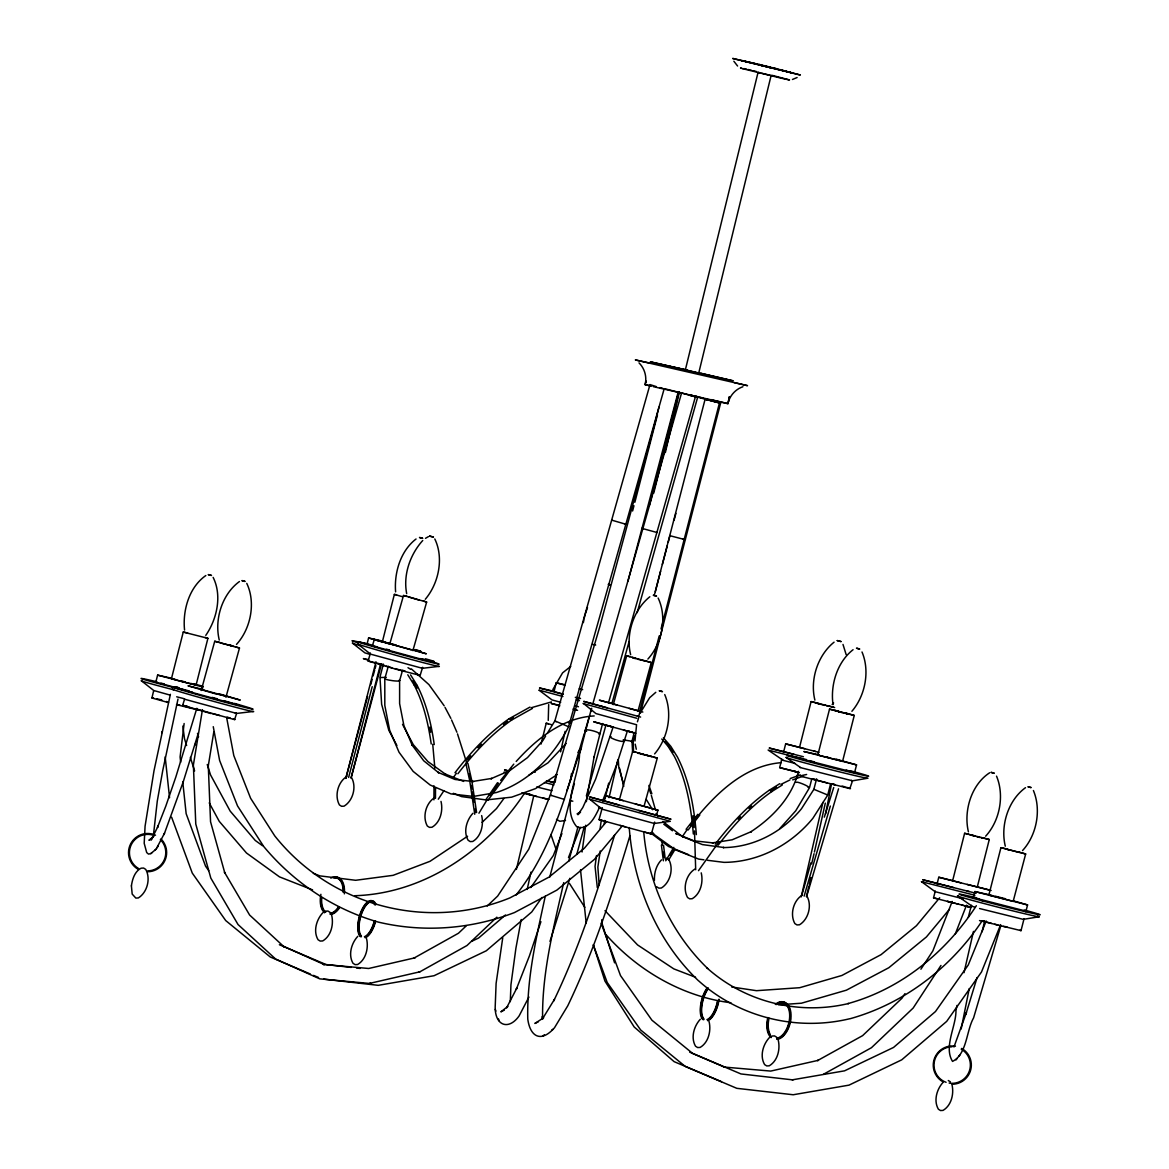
<?xml version="1.0" encoding="UTF-8"?>
<svg xmlns="http://www.w3.org/2000/svg" width="1169" height="1169" viewBox="0 0 1169 1169"><rect width="100%" height="100%" fill="white"/><g stroke="black" fill="none" stroke-linecap="round" stroke-linejoin="round"><path stroke-width="1.5" d="M433.933 799.859L433.991 785.831M435.467 798.266L435.511 787.848M695.687 869.736L694.503 830.925M542.591 1018.696C541.948 972.564 553.697 927.338 563.721 882.61M654.435 880.403C654.099 873.024 656.218 865.192 661.508 859.858M634.986 741.014L636.506 725.569M510.298 1001.643L510.955 984.693L515.909 948.234L521.213 919.521M153.504 834.622L157.274 801.174L162.827 770.123L177.995 699.062M645.551 382.336C646.589 375.293 644.09 367.884 639.019 362.887M586.312 801.686L594.13 756.621L593.94 757.454L602.576 723.553M184.132 723.523L180.099 756.942L180.669 762.261M548.685 704.571L548.246 720.367M582.06 851.996L585.698 825.241M596.497 855.576L595.05 866.361L597.315 887.636M600.121 828.631L601.334 819.644M600.223 850.974L597.856 867.135L599.2 885.269M604.183 824.043L604.709 820.463M213.839 731.648L208.287 765.87L210.552 821.763L224.813 872.965L224.419 872.162L249.611 915.035L284.067 946.832L283.117 946.13L324.427 964.659L323.243 964.41L368.673 968.487L415.083 957.791L414.089 958.025L458.467 933.242L466.314 925.804M472.261 796.323L450.913 793.883L430.177 785.027L413.139 771.379L399.009 752.193L389.628 730.128L384.806 705.36L384.806 678.736L388.313 666.198M384.806 678.736A7.35 0.964 8 0 0 389.204 680.139L393.018 680.738A7.657 1.008 8 0 0 399.024 680.972L399.608 680.533A7.35 0.964 8 0 0 399.14 680.212M555.143 782.251L556.488 774.039M570.311 780.98L571.553 773.352M202.442 709.685L193.382 765.023L195.778 824.043L210.829 878.124L238.038 924.533L275.65 959.062L319.765 978.862L369.389 983.436L419.905 971.804L466.986 945.516L496.854 917.183M831.466 784.238L825.533 814.048M502.743 937.757L496.109 983.421L495.174 1007.473C495.203 1025.914 508.793 1030.517 519.124 1015.919L528.914 997.04M583.375 622.58L583.842 620.038M961.166 1028.998L969.247 988.579M729.295 396.729L727.951 403.656L653.296 386.647M560.638 751.872L565.08 731.399M170.382 694.328L154.001 770.78L145.073 826.205L144.196 843.331L146.695 852.552L148.492 854.101L150.801 853.604L156.193 849.074L164.551 833.132L183.241 781.813L198.321 733.182M822.888 802.475L801.218 896.886M825.299 803.118L814.428 852.026M957.016 1005.442L955.964 1010.542C956.213 1026.177 943.427 1046.986 952.545 1061.408C967.143 1053.912 966.222 1030.868 973.587 1017.892L1000.737 925.95M516.377 869.429L533.444 797.112M527.19 889.448L530.96 872.118M161.79 732.744L162.038 731.662M964.016 972.696L973.47 931.43M645.902 381.138L645.098 384.659L651.557 386.238M681.512 393.032L679.277 392.492L665.366 452.52M605.133 798.588L608.669 783.142M729.558 396.642L727.951 403.656L710.986 399.623M609.049 797.696L617.817 759.982M545.265 896.243C536.542 936.661 526.751 977.576 527.774 1019.178C530.288 1037.298 541.393 1042.763 554.501 1027.741L567.754 1005.808C593.954 951.259 612.512 893.452 629.959 835.63M549.751 877.086L574.374 783.551M811.651 863.891L814.033 853.721M809.372 884.261L810.921 877.729M982.106 931.781L984.634 921.157M806.449 896.418L808.963 886M771.131 75.415L698.711 373.13L695.613 372.473L685.355 369.886L758.082 72.259L760.23 72.858M584.076 618.766L585.011 614.996M541.072 744.054L546.215 723.246L548.407 723.728M554.091 691.317L556.21 682.784L564.525 684.654M680.007 392.565L678.941 392.36L653.734 493.172M168.131 702.525L151.912 697.981L153.636 690.835M172.018 678.356L157.61 675.127L155.842 682.111L185.652 690.28M205.086 637.426L207.907 638.332L196.114 684.961L182.671 681.805L171.448 678.678L183.255 632.049L187.639 632.984M382.994 641.197L368.586 637.982L366.949 644.47M375.994 661.771L345.79 778.452M387.64 643.082L382.438 641.533L394.362 594.393L396.569 594.816M380.436 664.562L351.036 778.086M799.406 772.636L779.665 767.609L781.798 759.134M783.522 752.354L785.656 743.879L799.976 747.473M804.769 748.73L799.523 747.386L811.096 701.575L815.451 702.671M958.697 904.236L933.549 897.865L935.288 890.983M937.027 884.1L938.765 877.232L953.086 880.827M960.757 882.8L952.633 880.739L964.615 833.292L968.969 834.374M984.035 838.188L989.281 839.517L977.299 886.979L970.226 885.196M848.051 713.616L854.261 715.443L842.571 761.355L817.818 755.057L829.522 709.145L838.655 711.205M801.817 776.537L849.848 788.593L852.493 780.819L867.909 778.203A42.274 0.877 14.3 0 1 823.093 767.712A42.274 0.877 14.3 0 1 787.044 757.454M854.744 771.978L856.541 764.891L836.098 759.149M968.327 917.27L971.381 905.274M973.119 898.42L974.873 891.567L991.911 895.352M1019.456 852.172L1025.666 853.984L1013.172 901.372L988.842 895.103L1000.927 847.686L1007.079 849.03M979.52 920.573L1021.019 930.641L1024.073 918.644M1025.827 911.791L1027.566 904.938L1013.567 900.89M655.078 422.462L658.995 407.119M372.21 686.656L348.625 777.458M655.327 591.675L660.602 571.217M383.344 664.124L379.969 677.202L381.635 704.308L388.78 730.201L396.89 745.501M654.625 424.157L599.916 626.263L550.278 795.11L528.739 849.249L497.658 896.082L487.21 905.99M632.604 510.985L633.963 505.739M634.869 502.246L657.489 414.761M649.233 505.943L678.648 392.229M654.961 595.737C660.353 596.994 650.052 594.524 654.26 595.474L705.097 399.257L708.122 399.973M632.634 752.062L631.976 741.234L634.241 732.466M639.691 711.395L659.199 635.936M661.026 628.922L719.461 402.954L709.788 400.397M633.54 751.872L633.189 741.175L634.548 735.915M640.451 713.09L720.674 402.896L719.388 402.531M798.412 771.35C792.304 797.141 772.314 817.789 750.63 831.948L751.419 831.568L732.159 839.795L712.301 842.907L713.382 842.951L695.701 841.008M811.622 779.518L809.503 787.687L795.724 810.818L779.694 828.689M682.228 836.522L702.408 844.588L723.932 847.51L723.129 847.583C753.64 847.452 782.324 832.138 801.481 808.743L813.887 789.309L816.59 778.832M830.648 783.727L827.681 795.168L812.879 818.3C791.135 844.836 758.593 862.211 723.976 862.357L707.42 860.282M662.385 564.422L667.309 545.704M668.2 542.299L669.998 535.49M345.863 778.262L367.577 696.505M351.138 777.794L381.532 663.875M646.004 381.24L645.098 384.659L649.745 385.624M370.734 684.713L372.151 679.437M568.718 861.29L577.983 826.834M674.089 520.19L675.916 513.396M373.101 675.93L374.694 670.027M375.088 668.551L375.892 665.585M576.799 854.349L584.325 826.629M613.287 704.659L626.686 655.809L630.018 656.715M625.59 826.921L599.025 819.63L602.298 807.706M618.708 804.93L604.154 800.911L605.557 795.782L620.257 799.757M637.909 711.395L651.294 662.56L644.82 660.763M602.532 706.573L583.682 701.385L638.683 716.509L640.086 711.38M623.311 800.648L619.438 799.581L632.663 751.36L635.994 752.251M635.293 803.951L644.046 806.332L657.27 758.096L653.398 757.03M620.067 825.431L651.381 833.979L654.655 822.055M643.374 806.099L657.928 810.132L656.525 815.231L644.893 812.104M211.136 713.587L182.656 705.302L184.629 699.091M201.2 690.514L214.731 641.27L219.977 642.497M225.938 697.265L239.484 648.035L235.086 646.662M197.795 709.305L196.494 709.072L234.618 719.622L236.591 713.411L235.101 712.871M422.637 667.28L420.139 675.404L396.642 669.369L368.162 661.084L370.383 653.018M419.934 658.556L424.61 660.09L372.356 645.829L374.358 639.487L396.189 645.069M586.356 795.957L606.039 724.678M627.987 581.11L678.181 392.083L680.066 392.652M612.147 702.613L629.112 641.518M637.149 612.688L697.63 397.358L694.649 396.306L707.333 399.769L704.454 398.761M801.744 895.498L810.979 862.737M804.14 896.126L830.326 806.025M806.552 896.769L838.538 788.812M389.759 644.061L403.495 595.503L407.046 596.278M399.564 680.782L402.545 670.261L404.591 670.904M412.905 650.622L426.641 602.064L423.412 600.91M556.108 721.77L554.88 720.908L649.993 384.586L656.218 386.574M473.43 796.44L496.314 792.553C528.578 782.163 553.317 756.518 568.529 726.884L664.211 388.663M591.353 708.969L579.517 754.239C579.152 776.055 560.448 807.531 576.843 826.878C588.738 831.276 595.737 815.334 599.668 807.048M592.858 703.723L681.6 392.93L695.803 396.992M608.581 702.525L695.38 396.861M613.14 726.957L595.679 778.992L582.805 807.531L577.895 814.72L580.555 812.06L577.106 813.916L578.903 813.186M627.373 731.02L616.647 764.731L602.649 800.809M194.741 745.34L195.062 744.258M977.094 977.562L965.901 1014.137L966.427 1012.515L953.962 1047.015M584.778 731.926L589.249 716.699M590.74 711.629L591.733 708.239M581.519 746.83L566.921 790.595M196.83 708.312L175.861 776.917L165.823 806.084L157.479 827.389L158.283 825.782L151.122 840.014L153.007 836.916M584.266 733.606C567.345 789.63 553.098 848.489 515.953 895.162M569.858 878.299L549.985 941.41M614.602 835.031C597.549 891.406 579.283 947.694 553.741 1000.883L554.457 999.363L542.197 1019.339L543.439 1017.936M824.306 817.175L833.716 787.541M585.391 613.754L587.496 607.632M637.426 721.799L638.566 718.087M540.926 921.698L529.425 955.891L516.274 989.354L516.976 987.805L506.601 1007.839L507.828 1006.392L500.873 1011.857L504.321 1010.118M728.55 401.376C730.698 394.596 736.178 389.014 742.914 386.734M561.909 833.614L553.332 855.547L530.77 887.578M568.499 857.535L580.248 827.404M955.307 933.929L966.515 905.186M952.194 901.445L932.862 950.894L920.909 969.203M1000.649 924.65L981.492 971.98L946.685 1021.385L901.708 1059.845L849.001 1085.139L793.196 1094.754L736.806 1088.324L685.239 1066.42L640.67 1029.991L607.222 982.501L593.457 945.283M986.198 920.997L968.268 964.966L935.463 1011.55L893.525 1047.453L844.559 1070.833L792.246 1079.849L793.035 1079.908L740.971 1073.946L692.662 1053.43L651.937 1020.216L620.505 975.574L601.1 923.101M552.82 689.622L562.567 672.876L570.75 666.388M157.23 847.671L158.093 845.961M163.748 834.739L164.551 833.132M554.88 720.908L568.602 726.738M641.489 710.884L649.672 697.703L655.794 692.311M478.939 813.215L487.122 799.698M665.731 860.793L673.826 847.379M670.29 855.255L673.928 849.235M668.507 860.223L674.922 849.6L698.667 859.098L703.913 859.814M545.616 736.061L542.811 740.649L527.453 757.644L509.83 770.561M547.472 733.007L554.954 720.776M566.117 743.513L548.042 762.802L528.885 775.164M577.954 752.441L580.876 747.882M633.189 741.175L632.429 741.511A7.657 0.833 6.4 0 1 631.348 741.57M904.967 993.635L901.971 998.209L862.62 1035.632L817.496 1060.604L818.417 1060.298L770.722 1071.082L723.582 1067.019L724.692 1067.195L689.695 1052.158M940.972 965.448L913.164 1008.043L871.431 1047.731L823.561 1074.223M438.287 799.201L443.972 790.639M698.507 870.671L718.818 842.016M486.099 799.348L497.468 782.762M489.957 795.548L498.476 783.113M488.131 800.034L511.189 768.471M683.31 835.177L687.094 829.654M541.978 897.441L531.734 911.981L486.289 950.777L434.05 975.72L378.245 985.335L323.652 979.125M453.28 777.59L456.451 773.22M503.883 798.5L496.518 808.539L482.052 822.377M524.15 793.766C486.757 850.316 424.639 893.291 355.478 895.702L354.777 895.775M976.349 905.712C946.393 951.887 901.445 988.916 847.861 1003.616L848.504 1003.528C798.822 1015.408 745.267 1002.14 707.128 968.078L707.64 968.487C670.758 932.774 648.254 883.559 643.798 832.547M981.975 921.07C951.069 967.654 904.207 1003.601 850.141 1018.71L849.512 1018.798C796.557 1031.467 739.466 1017.322 698.828 981.025L698.317 980.63C656.642 940.694 633.452 884.655 629.229 827.55M956.037 1059.918L957.104 1058.5M959.004 1056.06L960.056 1054.672M500.61 780.381L513.79 764.117M686.086 829.303L697.82 814.296M690.294 825.562L692.428 822.83M694.561 820.112C716.349 793.108 744.77 765.549 781.17 762.67M688.103 830.005L692.369 824.554M694.488 821.822L699.822 815.012M205.773 635.395C216.923 619.19 222.285 595.635 213.138 577.398M454.989 772.709C470.522 752.602 487.897 733.606 508.778 718.95M457.912 773.732C473.416 753.654 490.775 734.673 511.642 720.031M715.223 844.164C730.742 824.057 748.116 805.061 768.997 790.405M718.131 845.202C733.635 825.109 750.995 806.128 771.861 791.501M606.55 821.573L584.471 848.109L549.123 877.042L509.918 897.894C426.904 931.678 330.403 905.931 274.715 835.85L250.619 798.281L233.8 755.583L226.713 717.956M622.156 826.074L594.466 859.347L556.868 890.12L514.404 912.594C470.873 929.165 423.426 932.877 378.055 922.034C333.107 909.044 293.565 882.347 263.683 846.473L237.526 805.923L219.626 760.508L213.255 726.694M939.686 897.777L916.438 925.702L881.09 954.635L841.885 975.472L799.698 987.703L756.489 990.684L731.692 986.987M949.506 909.204L926.433 936.939L888.835 967.713L846.371 990.187L801.393 1003.221L778.364 1004.814M357.772 936.34C351.416 943.208 348.026 954.825 353.023 963.314L355.128 964.644L357.626 964.513C366.102 959.515 368.761 947.708 366.54 938.619M472.89 813.303C466.533 820.185 463.143 831.802 468.141 840.277L470.245 841.607L472.744 841.475C481.219 836.493 483.878 824.686 481.657 815.582M700.304 1019.251C693.933 1026.134 690.543 1037.751 695.54 1046.226L697.659 1047.556L700.143 1047.424C708.633 1042.427 711.293 1030.62 709.057 1021.531M813.887 789.309L827.316 794.847M943.149 1082.26C936.793 1089.128 933.388 1100.745 938.4 1109.22L940.519 1110.55L943.018 1110.404C951.508 1105.436 954.182 1093.614 951.946 1084.525M322.805 912.77C316.419 919.623 313.014 931.269 318.056 939.744L320.189 941.074L322.702 940.943C331.207 935.974 333.896 924.153 331.631 915.049M769.363 1037.634C762.977 1044.487 759.587 1056.148 764.628 1064.608L766.762 1065.938L769.26 1065.807C777.78 1060.853 780.454 1049.017 778.189 1039.913M467.162 759.85L470.742 755.817M516.187 761.472C536.439 738.94 562.684 717.62 594.203 715.939M425.297 599.259C438.74 583.389 444.03 558.008 434.795 538.953M654.625 753.888C667.996 738.238 672.818 713.674 664.737 694.576M833.629 703.007L832.138 704.469M851.894 711.293C865.279 695.657 870.101 671.079 862.006 651.981M477.931 747.751L481.526 744.156M738.15 819.221L740.547 816.824M422.74 540.502C410.1 554.501 403.013 574.841 406.68 593.618M467.585 836.23L430.031 861.305L393.105 875.333L355.639 880.286L319.838 875.873L313.336 873.316M236.503 644.411C250.78 628.747 256.011 602.707 246.761 583.375M647.889 659.068C662.151 643.403 667.382 617.364 658.132 598.031M985.657 836.186C999.86 820.74 1004.624 795.504 996.529 776.143M1022.539 850.564C1036.742 835.134 1041.506 809.883 1033.411 790.536M748.949 808.422L751.638 806.069M150.801 853.604L151.97 852.61M155.053 850.053L156.193 849.074M505.461 914.991L478.589 938.035L472.057 941.147M154.147 835.937L148.96 840.306L151.312 838.801M503.518 724.517L507.536 721.492M542.752 1035.924L544.374 1034.872M551.695 1030.167L553.258 1029.144M557.233 774.579L535.504 788.607L511.657 797.17L486.888 799.859M543.585 1017.819L534.876 1023.459L538.339 1021.794M416.047 538.997C400.441 550.964 394.085 572.81 395.604 591.865M425.487 538.31L428.541 536.571M649.818 596.76C633.452 609.897 625.547 634.343 630.646 654.698M834.067 642.176C817.701 655.312 809.796 679.759 814.895 700.114M853.063 649.716C837.121 662.165 830.253 684.99 833.029 704.629M508.939 718.847L529.966 707.099M510.21 719.49L513.235 717.605M511.481 720.133L532.465 708.399M769.158 790.302L779.752 783.698M770.429 790.96L776.479 787.175M771.701 791.603L782.28 784.998M346.93 776.406C337.929 781.827 334.261 795.797 339.434 804.944L341.567 806.289L344.066 806.157C353.067 800.736 356.735 786.752 351.562 777.619M434.839 797.506C425.852 802.928 422.17 816.897 427.343 826.045L429.461 827.374L431.975 827.257C440.494 822.333 443.226 810.512 441.005 801.408M695.058 868.976C686.071 874.397 682.404 888.367 687.562 897.5L689.681 898.844L692.194 898.713C700.728 893.788 703.446 881.967 701.225 872.863M802.358 895.059C793.371 900.481 789.703 914.45 794.862 923.583L796.98 924.927L799.494 924.796C808.48 919.375 812.148 905.405 806.99 896.272M205.832 575.543C189.086 587.203 182.51 610.452 184.556 630.033M239.455 581.534C222.11 594.086 214.219 619.453 219.261 640.042M1025.491 787.687C1008.146 800.239 1000.255 825.606 1005.296 846.195M797.112 77.519L792.465 79.463M989.661 772.767C971.293 784.662 963.417 811.008 968.414 831.817M781.024 784.355L789.952 779.942M506.674 771.935L490.848 778.788L491.842 778.408L472.554 781.491M565.489 820.463L559.863 821.281L556.517 819.381M531.223 707.742L551.403 701.941M790.2 778.554L800.414 774.901M792.699 779.869L802.898 776.216M173.713 686.948L177.001 686.729L179.515 688.453M418.897 972.038L419.905 971.804M369.389 983.436L370.515 983.173M801.656 775.558L806.639 774.477M372.356 645.829L377.119 646.793M357.948 644.148L370.383 653.968M368.162 661.084L372.926 662.049M182.656 705.302L187.42 706.281M370.105 654.026L422.36 668.303M184.337 699.15L236.591 713.411M239.484 648.035L214.731 641.27M1039.314 916.744L1023.24 919.36L979.578 908.532M422.067 668.347L438.696 666.403M236.313 713.47L252.942 711.512M325.45 911.177L327.963 911.046L330.082 912.375M772.008 1036.041L774.521 1035.909L776.654 1037.239M220.576 642.95L233.946 646.413M835.207 710.547L849.089 714.113L845.406 713.046M719.461 402.954L705.097 399.257M720.674 402.896L705.375 398.892M980.616 899.998L982.968 900.992M802.548 759.222L854.583 772.577L846.195 770.035M856.541 764.891L803.848 751.521L819.323 754.926M786.036 757.424L800.444 767.463M798.456 775.252L798.953 775.675M973.952 897.763L1025.987 911.119L1024.848 910.68M1027.566 904.938L974.873 891.567M957.44 895.965L971.848 906.019M568.412 722.72L571.393 723.026M834.914 710.474L838.378 711.526M771.277 75.503L770.663 75.386M685.355 369.886L687.124 370.237M386.281 677.406L380.553 677.494M854.261 715.443L841.987 712.476M817.818 755.057L819.469 755.349M1025.666 853.984L1000.927 847.686M988.842 895.103L990.494 895.396M623.355 739.904L631.976 741.234M426.641 602.064L403.495 595.503M473.723 781.608L454.989 779.46L437.703 772.212L438.74 772.811L423.719 760.785L411.751 744.58L412.292 745.398L403.919 725.686L399.608 703.577L399.608 680.533M351.153 967.406L326.019 964.542L279.376 944.727M356.545 968.02L360.14 968.443M486.099 799.932L461.58 796.6L453.367 793.313M697.63 397.358L695.117 396.802M730.932 1002.754C682.725 996.792 637.704 970.679 605.776 934.382M741.131 68.007L740.591 68.065M207.907 638.332L183.255 632.049M166.422 701.473L168.541 702.277M721.507 1081.705L674.104 1061.642L634.183 1026.981L604.957 981.112L593.253 944.669M677.83 392.068L664.562 388.707M151.868 697.82L153.592 698.112M612.118 520.263L625.868 524.253L624.407 523.683M731.385 380.948L732.32 381.109M651.82 756.606L640.057 753.83M983.085 838.188L981.492 837.837M1007.21 849.22L1006.085 849.001L1007.006 849.162M408.595 596.877L419.16 600.106M528.651 794.292L530.843 794.774M983.947 921.099L982.296 920.807L991.502 923.408M654.45 363.252L730.172 380.685M507.214 770.429L504.555 769.889L507.536 770.868M721.068 378.551L724.342 379.224M734.205 382.57L747.532 385.668L635.322 359.92L650.037 363.106M696.169 396.408L698.404 396.978M188.925 691.317L186.602 690.937L238.856 705.214L237.351 704.673M189.656 707.537L185.973 706.719M368.498 659.637L363.369 658.6L368.746 660.368M383.3 665.088L382 664.854L383.987 665.512M203.143 689.812L201.842 689.578L240.259 700.085L218.632 693.67M602.342 808.773L598.528 807.925M692.881 395.633L690.28 395.049M657.095 532.523L641.708 528.315M670.436 535.84L684.172 539.42L682.886 539.041M828.967 706.354L826.615 705.813M800.867 775.719L803.527 776.318M1019.383 852.449L1006.48 849.103L1008.262 849.673M976.349 898.245L979.008 898.829M813.434 779.051L815.392 779.489M834.885 784.779L830.37 783.727M1003.44 926.389L1007.05 927.105L1005.369 926.549M743.835 68.576L746.626 69.205M781.491 78.25L789.528 79.96L772.183 75.342M686.408 369.93L650.344 361.835L733.182 380.846L700.742 373.218M808.174 787.497C811.286 787.19 796.264 780.76 796.221 782.412M173.655 679.116L175.847 679.613M769.67 75.152L761.647 73.223M412.584 649.584L420.928 651.352L415.565 649.584M203.216 687.109L157.61 675.127M160.971 683.149L164.186 683.894M156.997 698.843L161.819 699.968M197.473 709.788L176.519 704.673M755.057 63.521L741.745 60.583L791.296 72.726L779.84 69.585M747.985 69.512L751.55 70.345M781.52 78.265L742.753 68.693M554.939 691.493L539.508 687.986L563.37 694.357M808.933 760.581L814.238 761.837M559.425 705.316L551.096 703.431L559.805 705.842M761.136 64.982L732.671 58.45L800.341 75.021L773.966 68.123M753.289 70.754L756.343 71.484M725.978 379.56L730.479 380.641M548.962 799.435L543.147 798.032M766.25 66.487C743.995 61.387 789.046 71.923 766.791 66.823M686.802 370.091L651.001 362.448L652.857 362.931M707.961 399.564L706.397 399.199L707.596 399.579M683.733 538.997L685.385 539.362L684.099 538.982M524.706 793.093L530.638 794.525M759.149 64.441L767.96 66.589M843.843 712.944L848.709 714.011L846.458 713.338M980.133 837.53L976.773 836.697M190.152 691.624L192.593 692.209M548.992 781.228L553.974 782.441M554.486 782.733L546.464 780.76M554.033 784.881L544.476 782.529M551.929 790.712L536.717 786.956M572.839 801.189L570.063 800.707M548.027 799.377L521.842 792.83M767.595 66.545L776.669 68.737M592.435 644.28L595.679 645.069M811.242 701.619L816.678 702.993M579.239 688.804L582.688 689.652M411.196 649.803L387.918 643.301L393.471 644.616M577.062 697.615L580.511 698.463M575.294 697.338L579.882 698.477M576.375 699.866L579.444 700.626M575.016 705.871L578.465 706.734M574.14 709.466L577.574 710.314M405.278 671.342L394.976 668.639M989.281 839.517L981.536 837.574M219.772 715.56L212.626 713.718M803.424 756.738L783.683 751.711L794.072 754.37M636.667 724.78L595.927 713.572L583.726 703.65M802.109 758.681L768.121 750.045L783.288 760.376M779.665 767.609L798.778 772.402L793.517 771.116L797.872 772.198M991.151 890.471L967.143 884.422M657.928 810.132L605.557 795.782M604.154 800.911L589.658 796.937L643.403 811.724M953.612 887.607L937.202 883.413L947.606 886.073M588.986 799.011L670.348 821.31L654.275 823.473L616.458 813.142L601.903 809.109L589.702 799.187M963.358 898.844L935.112 891.669L921.508 881.704L924.153 882.361M933.549 897.865L938.619 899.122M599.025 819.63L605.498 821.369M700.83 373.525L719.417 378.215M608.508 584.471L610.306 584.88L608.304 584.325M420.986 537.828C415.667 536.571 426.627 539.23 421.191 537.959M858.002 648.547C852.61 647.275 863.672 649.964 858.207 648.678M825.007 705.418L817.16 703.373M243.371 580.935C238.052 579.692 249.012 582.352 243.576 581.081M209.748 574.958C204.297 573.687 215.417 576.375 209.952 575.09M992.525 772.709C987.206 771.452 998.165 774.126 992.729 772.841M660.733 691.142C655.283 689.856 666.388 692.559 660.938 691.274M1029.407 787.102C1024.088 785.846 1035.047 788.505 1029.611 787.234M573.073 709.042L576.244 709.831M982.822 837.895L983.509 838.056M949.593 901.913L947.416 901.357L955.541 903.432M971.395 907.436L965.009 905.829M824.627 705.009L833.585 707.274M828.017 705.871L834.637 707.523M814.033 751.068L818.928 752.325M826.965 757.132L830.165 757.936M611.212 703.387L599.346 700.173L642.848 712.067M784.516 751.886L769.173 748.043L785.334 752.178M827.389 782.996L812.221 778.949M978.146 836.712L982.208 837.749M181.663 681.03L184.892 681.834M995.184 896.155L1005.413 898.756M967.158 891.026L976.115 893.306M938.049 883.589L922.706 879.746L938.853 883.881M974.931 895.264L921.508 881.704M176.928 704.483L180.158 705.302M961.926 905.054L970.138 907.144M994.702 924.241L997.902 925.044M662.823 388.371L659.9 387.597M709.349 399.915L712.842 400.806M819.25 703.65L816.4 703.139M816.313 702.905L825.606 705.258M815.611 751.492L785.656 743.879M562.917 696.505L539.07 690.134M794.993 763.386L781.593 759.967M974.435 835.777L964.615 833.292M979.14 836.975L970.402 834.754M976.247 886.672L989.208 889.974M968.736 884.845L938.853 877.261M948.191 886.248L969.247 891.582M176.68 696.797L183.562 698.536M536.761 796.44L528.797 794.365M966.821 906.253L970.957 907.305M964.527 905.654L969.539 906.925M956.637 903.725L963.519 905.464M651.294 662.56L641.138 659.784M637.237 659.126L645.463 661.055L644.367 660.704M838.714 711.746L841.914 712.564M374.153 662.355L383.739 664.84M551.447 724.663L546.215 723.246M657.27 758.096L647.115 755.335M564.919 685.195L556.21 682.784M384.849 642.672L388.181 643.534M562.742 693.991L554.033 691.595M560.696 702.262L552.06 699.953L539.172 690.28M714.727 401.288L718.117 402.18M975.004 836.23L969.919 834.841M695.745 396.306L697.338 396.729M402.428 596.701L394.362 594.393M840.116 711.994L829.522 709.145M386.413 649.19L389.452 649.993M203.581 689.578L188.004 685.808L216.484 694.108M380.363 641.489L383.359 642.278M193.689 683.807L202.953 686.291M217.989 694.24L226.421 696.315L224.433 695.643M170.016 695.073L153.797 690.528L141.624 680.972M635.556 658.673L632.926 657.957M614.675 704.366L613.214 703.972L617.1 705.053M637.514 710.635L629.083 708.341M230.351 645.332L231.827 645.726M708.253 399.827L704.995 398.936M644.28 660.646L646.165 661.157L645.054 660.836M836.361 759.543L838.918 760.245M610.89 726.49L607.559 725.584L611.431 726.665M628.834 731.429L632.166 732.335L628.294 731.253M650.256 756.182L651.338 756.475M412.686 649.657L426.334 653.807L368.586 637.982M637.426 716.188L640.612 717.065M613.374 727.162L593.677 721.784L628.264 731.312M623.413 729.953L634.416 732.992M190.898 683.412L195.004 684.552M638.742 810.424L671.021 819.235L657.241 815.407M699.924 397.387L703.533 398.381M635.658 658.279L632.137 657.314M642.541 660.178L626.686 655.809M636.754 718.263L583.01 703.475M628.25 731.209L635.761 733.284M643.403 754.312L632.663 751.36M642.146 753.976L648.517 755.715M212.086 697.396L217.215 698.799M602.283 706.514L607.047 707.829M640.101 753.406L637.792 752.763M644.031 831.933L651.381 833.979M689.885 395.37L691.756 395.896M229.256 645.01L232.353 645.872M842.118 786.065L845.041 786.883M391.776 667.762L386.091 666.14M832.883 783.946L834.856 784.501M534.35 771.861L535.329 772.139M740.547 68.05L742.797 68.693M507.083 773.016L504.102 772.037M223.747 700.64L234.18 703.68M701.005 397.752L702.817 398.278M691.098 395.297L692.925 395.823M370.237 654.479L364.903 652.872L352.731 643.315M679.817 392.638L678.941 392.36M564.481 799.464L550.424 795.168L551.388 795.446M227.137 717.123L230.235 718.029M638.902 753.494L637.806 753.143M846.502 787.292L850.506 788.607M975.194 907.305L971.191 906.004M840.891 760.8L842.571 761.355M378.756 641.065L374.08 639.531M415.74 673.812L418.911 674.805M233.405 719.023L234.911 719.563M851.339 780.381L852.493 780.819L799.786 767.449M1019.879 930.203L1021.019 930.641M695.57 977.255L673.812 968.882L637.573 944.932L605.001 910.695M312.561 889.872L279.479 876.867L246.498 853.019L219.275 821.383L209.222 802.869M463.64 781.418L445.141 774.01L445.813 774.433L427.927 761.574L413.256 744.624L402.531 724.371M693.933 840.818L675.814 833.541L676.778 834.067M688.599 854.685L668.566 846.502L650.49 832.781M310.209 973.967L270.287 957.002L225.719 920.573L192.271 873.082L171.624 817.248M313.54 975.384L318.538 977.503M407.981 667.704L410.699 669.326M586.59 731.312L585.713 730.786A7.657 1.301 14.8 0 1 586.896 729.777L589.936 730.143A7.35 1.257 14.8 0 1 597.052 732.174L599.215 733.284A7.657 1.301 14.8 0 1 599.025 734.264M948.293 1080.521L950.412 1081.851M666.637 858.119L668.756 859.449C673.899 868.582 670.305 882.537 661.362 888.016L658.878 888.148L656.759 886.818M682.901 836.931L662.75 821.471M674.981 849.483L654.684 834.914L652.302 832.167M262.499 845.698L255.251 840.453L230.191 811.125L210.508 774.842L207.249 764.497M663.744 824.16L672.438 830.764M411.386 668.916L428.921 684.596L444.191 705.813M737.595 66.019L733.869 61.256M663.364 737.741L670.816 746.363L677.377 756.913C689.666 780.936 694.152 807.969 696.373 834.608M652.594 809.722L646.209 799.333M655.984 813.639L658.235 816.254M665.263 741.482L673.096 752.222M661.786 739.027L667.996 746.231L674.367 756.431C686.641 780.41 691.113 807.414 693.334 834.008M208.696 870.627L205.554 866.171L186.149 813.682L182.744 781.769M569.493 883.501L584.836 907.363M410.582 674.893L417.07 685.282M412.876 680.767L417.055 688.263M407.776 674.776L414.235 685.136M842.995 644.44L846.166 654.655M445.024 707.391L450.869 718.394M417.158 685.458C426.627 703.84 431.332 724.21 434.24 744.565M414.147 684.961C423.602 703.329 428.307 723.669 431.215 743.995M451.541 719.929L456.904 732.218M556.239 849.878L550.92 834.534M648.912 785.407L651.878 793.751M649.672 790.434L650.855 793.766M457.488 733.884L466.855 763.357M495.291 1009.344L495.89 1011.127M498.52 1018.973L499.148 1020.815M614.602 962.847L602.006 923.364L601.743 919.74M197.488 733.431L198.584 736.894M186.631 745.53L184.497 738.75L182.846 726.081M190.357 757.38L194.609 770.941M541.978 1016.84L542.533 1018.623M636.301 749.241L635.205 744.142M651.323 795.388L655.473 809.898M623.501 784.18L618.781 767.142L618.269 759.587M619.526 768.106L623.764 786.372M467.878 763.342L471.765 780.541M469.178 773.659L470.727 780.527M465.817 763.372L469.69 780.527L474.746 814.267M661.917 841.928L662.487 845.216M471.794 780.658L476.616 812.543M471.575 785.48L472.144 788.783M472.714 792.085L473.577 797.024M429.856 727.103L430.718 732.262M663.539 845.362L665.249 859.083M663.334 852.143L663.977 857.345M661.42 845.085L663.364 860.808M473.854 798.675L474.293 802.139M475.14 809.065L475.578 812.528M580.511 869.824L586.195 923.115M165.18 756.854L169.549 797.711M692.954 815.743L694.167 827.564M432.735 744.288L434.868 768.238M330.769 878.094A19.157 11.062 -75.9 0 1 343.613 892.035M338.791 907.422A19.157 11.062 -75.9 0 1 330.082 914.275M324.558 912.77A19.157 11.062 -75.9 0 1 320.905 894.314M334.655 877.159A19.157 11.062 -75.9 0 1 344.344 893.861M339.638 907.626A19.157 11.062 -75.9 0 1 330.915 914.494M323.302 910.417A19.157 11.062 -75.9 0 1 321.241 897.792M333.735 877.787A18.295 10.565 -75.9 0 1 343.087 892.195M338.484 906.896A18.295 10.565 -75.9 0 1 330.169 913.442M324.88 911.995A18.295 10.565 -75.9 0 1 320.92 897.5M337.373 878.124A18.295 10.565 -75.9 0 1 343.905 889.39M339.331 907.1A18.295 10.565 -75.9 0 1 331.002 913.647M325.727 912.2A18.295 10.565 -75.9 0 1 321.753 897.704M775.325 1004.39A19.157 11.062 -75.9 0 1 790.2 1014.517A19.157 11.062 -75.9 0 1 776.64 1039.139M771.116 1037.634A19.157 11.062 -75.9 0 1 767.843 1017.556M776.158 1004.609A19.157 11.062 -75.9 0 1 791.033 1014.721A19.157 11.062 -75.9 0 1 777.487 1039.358M769.86 1035.281A19.157 11.062 -75.9 0 1 768.676 1017.761M777.385 1003.747A18.295 10.565 -75.9 0 1 789.689 1016.285A18.295 10.565 -75.9 0 1 776.727 1038.306M771.452 1036.859A18.295 10.565 -75.9 0 1 768.325 1017.688M778.218 1003.952A18.295 10.565 -75.9 0 1 790.332 1012.836M790.39 1018.813A18.295 10.565 -75.9 0 1 777.575 1038.51M770.298 1034.623A18.295 10.565 -75.9 0 1 768.807 1019.441M160.971 838.947A19.157 19.069 -69.1 0 1 147.732 871.753M138.176 869.298A19.157 19.069 -69.1 0 1 130.607 843.96A19.157 19.069 -69.1 0 1 155.521 835.192M160.372 839.561A18.295 18.207 -69.1 0 1 147.732 870.89M138.6 868.538A18.295 18.207 -69.1 0 1 152.175 834.914M360.242 936.617A19.157 8.008 -75.2 0 1 361.528 910.403A19.157 8.008 -75.2 0 1 374.942 904.046M374.679 921.011A19.157 8.008 -75.2 0 1 366.628 936.15M361.177 936.866A19.157 8.008 -75.2 0 1 362.463 910.651A19.157 8.008 -75.2 0 1 375.877 904.28M375.614 921.26A19.157 8.008 -75.2 0 1 365.21 937.816M360.534 935.828A18.295 7.642 -75.2 0 1 361.762 910.797A18.295 7.642 -75.2 0 1 374.577 904.718M374.328 920.924A18.295 7.642 -75.2 0 1 364.392 936.734M361.469 936.077A18.295 7.642 -75.2 0 1 362.697 911.046A18.295 7.642 -75.2 0 1 375.512 904.967M375.264 921.172A18.295 7.642 -75.2 0 1 365.327 936.983M717.927 1000.664A19.157 8.008 -75.2 0 1 709.159 1019.061M702.759 1019.529A19.157 8.008 -75.2 0 1 707.289 987.688M719.11 999.305A19.157 8.008 -75.2 0 1 707.727 1020.727M703.694 1019.777A19.157 8.008 -75.2 0 1 708.224 987.937M717.532 1000.737A18.295 7.642 -75.2 0 1 706.909 1019.646M703.066 1018.74A18.295 7.642 -75.2 0 1 707.391 988.346M718.716 999.451A18.295 7.642 -75.2 0 1 707.844 1019.894M704.001 1018.988A18.295 7.642 -75.2 0 1 708.326 988.594M961.692 1048.418A19.157 19.069 -69.1 0 1 952.428 1084.233M942.872 1081.763A19.157 19.069 -69.1 0 1 955.453 1046.211M961.181 1049.134A18.295 18.207 -69.1 0 1 949.155 1083.093M946.086 1082.304A18.295 18.207 -69.1 0 1 952.048 1046.781M173.655 689.798A42.274 0.833 14.2 0 1 141.537 680.723M184.629 690.338A42.274 0.833 14.2 0 1 176.972 688.395M175.218 687.942A42.274 0.833 14.2 0 1 142.282 678.97A42.274 0.833 14.2 0 1 156.821 681.761M425.428 658.79A42.274 0.833 14.2 0 1 425.823 659.944M357.787 642.658A42.274 0.833 14.2 0 1 367.928 644.104M361.002 645.814A42.274 0.833 14.2 0 1 352.643 643.067M253.381 711.424A42.274 0.774 15.4 0 1 211.107 700.684A42.274 0.774 15.4 0 1 172.632 689.169M234.545 703.402A42.274 0.774 15.4 0 1 244.014 707.187A42.274 0.774 15.4 0 1 182.744 690.382A42.274 0.774 15.4 0 1 189.261 690.981M421.79 658.702A42.274 0.774 15.4 0 1 429.461 661.99A42.274 0.774 15.4 0 1 369.068 645.42A42.274 0.774 15.4 0 1 373.32 645.42M439.135 666.315A42.274 0.774 15.4 0 1 396.861 655.561A42.274 0.774 15.4 0 1 358.386 644.061M1024.263 909.993A42.274 0.877 14.3 0 1 1029.626 912.682A42.274 0.877 14.3 0 1 968.75 897.164A42.274 0.877 14.3 0 1 976.115 897.719M1037.531 916.072A42.274 0.877 14.3 0 1 999.846 907.626A42.274 0.877 14.3 0 1 958.448 895.995M851.105 770.97A42.274 0.877 14.3 0 1 858.718 774.243A42.274 0.877 14.3 0 1 796.893 758.491A42.274 0.877 14.3 0 1 806.493 759.587M623.311 740.05A7.657 1.301 17.1 0 1 623.793 741.541L621.353 741.336A7.35 1.242 17.1 0 1 614.251 739.305L611.46 738.019A7.657 1.301 17.1 0 1 610.992 736.543M131.41 885.868L132.185 894.08L135.838 898.084L138.337 897.938C147.279 892.458 150.903 878.504 145.716 869.371L143.597 868.041L141.098 868.187C134.683 871.475 132.36 879.205 131.41 885.868M429.651 536.103L433.407 537.068L429.651 536.103M837.238 640.583L841.008 641.547L837.238 640.583M838.173 711.205L836.814 710.884L838.202 711.22"/></g></svg>
